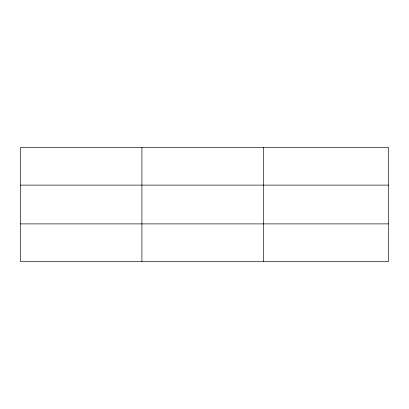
<?xml version="1.0" encoding="UTF-8"?>
<svg xmlns="http://www.w3.org/2000/svg" width="409" height="409" viewBox="0 0 409 409"><rect width="100%" height="100%" fill="white"/><g stroke="black" fill="none" stroke-linecap="round" stroke-linejoin="round"><path stroke-width="0.61" d="M141.923 147.48L141.923 261.52M263.396 147.48L263.396 261.52M388.55 223.887L388.55 261.52L20.45 261.52L20.45 147.48L388.55 147.48L388.55 223.887L20.45 223.887M20.45 185.113L388.55 185.113"/></g></svg>
